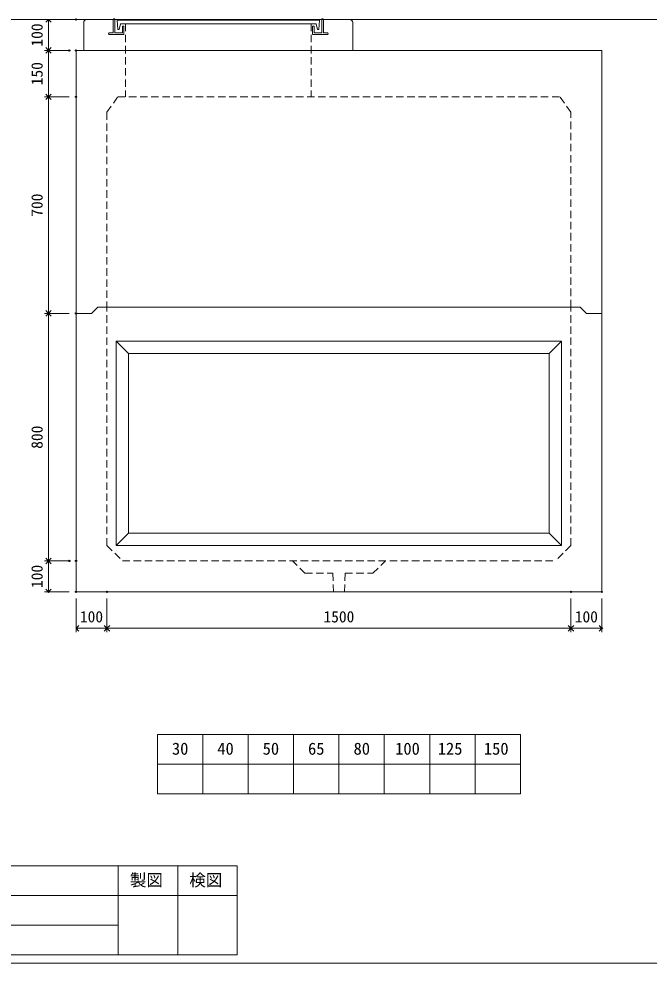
# Model space of a CAD drawing. Units: millimetres, scale not verified. Extents: x -6420 to 6420, y -3029 to 3030.
# Drawn here: x 285 to 2323, y -2670 to 382 of the extents above; entities that cross this region are included whole.
import ezdxf
from ezdxf.enums import TextEntityAlignment as Align

# ---------------------------------------------------------------- set-up
doc = ezdxf.new("R2010")
doc.units = ezdxf.units.MM
doc.header["$LTSCALE"] = 20
doc.header["$PDMODE"] = 32
doc.header["$PDSIZE"] = 4
doc.linetypes.add('DASHED1', pattern=[1.8, 1.2, -0.6])
doc.linetypes.add('USER5', pattern=[3.185, 0.01, -3.175])
doc.layers.add('0-1_Defpoints', color=7, linetype='Continuous')
for name, color, linetype, lineweight in [('0-2_waku', 7, 'Continuous', 18), ('0-3_gaikei', 7, 'Continuous', 18), ('0-4_kakure', 7, 'DASHED1', 5), ('0-5_sunpou', 7, 'Continuous', 5), ('0-8_uchigawa', 6, 'Continuous', 18), ('0-A_futa', 3, 'Continuous', 18), ('0-B_GL', 4, 'Continuous', 18), ('0-D_文字１', 7, 'Continuous', 18)]:
    doc.layers.add(name, color=color, linetype=linetype, lineweight=lineweight)
doc.styles.add('ＭＳ ゴシック', font='')
doc.styles.get('ＭＳ ゴシック').set_extended_font_data('MS Gothic')

# ---------------------------------------------------------------- blocks, each defined once
blk = doc.blocks.new('_Open90')
at = {"layer": '0-5_sunpou'}
blk.add_line((0, 0), (-1, 0), dxfattribs=at)
blk.add_lwpolyline([(-0.5, 0.5), (0, 0), (-0.5, -0.5)], dxfattribs=at)
blk = doc.blocks.new('D68')
at = {"layer": '0-1_Defpoints'}
for p in [(3053.24, 2976.83), (2964.21, 2876.83), (3053.24, 2876.83)]:
    blk.add_point(p, dxfattribs=at)
at = {"layer": '0-5_sunpou'}
for p, q in [((3031.24, 2976.83), (2951.21, 2976.83)), ((2964.21, 2958.83), (2964.21, 2894.83)), ((3031.24, 2876.83), (2951.21, 2876.83))]:
    blk.add_line(p, q, dxfattribs=at)
at = {"layer": '0-5_sunpou', "xscale": 18, "yscale": 18}
for p, rotation in [((2964.21, 2976.83), 90), ((2964.21, 2876.83), 270)]:
    blk.add_blockref('_Open90', p, dxfattribs=dict(at, rotation=rotation))
at = {"layer": '0-5_sunpou', "style": 'ＭＳ ゴシック'}
blk.add_text('100', height=36.66, rotation=90, dxfattribs=at).set_placement((2956.21, 2889.33), align=Align.BOTTOM_LEFT)
blk = doc.blocks.new('D69')
at = {"layer": '0-1_Defpoints'}
for p in [(3031.24, 2876.83), (2964.21, 2726.83), (3053.24, 2726.83)]:
    blk.add_point(p, dxfattribs=at)
at = {"layer": '0-5_sunpou'}
for p, q in [((3009.24, 2876.83), (2951.21, 2876.83)), ((2964.21, 2858.83), (2964.21, 2744.83)), ((3031.24, 2726.83), (2951.21, 2726.83))]:
    blk.add_line(p, q, dxfattribs=at)
at = {"layer": '0-5_sunpou', "xscale": 18, "yscale": 18}
for p, rotation in [((2964.21, 2876.83), 90), ((2964.21, 2726.83), 270)]:
    blk.add_blockref('_Open90', p, dxfattribs=dict(at, rotation=rotation))
at = {"layer": '0-5_sunpou', "style": 'ＭＳ ゴシック'}
blk.add_text('150', height=36.66, rotation=90, dxfattribs=at).set_placement((2956.21, 2764.33), align=Align.BOTTOM_LEFT)
blk = doc.blocks.new('D70')
at = {"layer": '0-1_Defpoints'}
for p in [(3053.24, 2726.83), (2964.21, 2026.83), (3053.24, 2026.83)]:
    blk.add_point(p, dxfattribs=at)
at = {"layer": '0-5_sunpou'}
for p, q in [((3031.24, 2726.83), (2951.21, 2726.83)), ((2964.21, 2708.83), (2964.21, 2044.83)), ((3031.24, 2026.83), (2951.21, 2026.83))]:
    blk.add_line(p, q, dxfattribs=at)
at = {"layer": '0-5_sunpou', "xscale": 18, "yscale": 18}
for p, rotation in [((2964.21, 2726.83), 90), ((2964.21, 2026.83), 270)]:
    blk.add_blockref('_Open90', p, dxfattribs=dict(at, rotation=rotation))
at = {"layer": '0-5_sunpou', "style": 'ＭＳ ゴシック'}
blk.add_text('700', height=36.66, rotation=90, dxfattribs=at).set_placement((2956.21, 2339.33), align=Align.BOTTOM_LEFT)
blk = doc.blocks.new('D45')
at = {"layer": '0-1_Defpoints'}
for p in [(3053.24, 2026.83), (2964.21, 1226.83), (3053.24, 1226.83)]:
    blk.add_point(p, dxfattribs=at)
at = {"layer": '0-5_sunpou'}
for p, q in [((3031.24, 2026.83), (2951.21, 2026.83)), ((2964.21, 2008.83), (2964.21, 1244.83)), ((3031.24, 1226.83), (2951.21, 1226.83))]:
    blk.add_line(p, q, dxfattribs=at)
at = {"layer": '0-5_sunpou', "xscale": 18, "yscale": 18}
for p, rotation in [((2964.21, 2026.83), 90), ((2964.21, 1226.83), 270)]:
    blk.add_blockref('_Open90', p, dxfattribs=dict(at, rotation=rotation))
at = {"layer": '0-5_sunpou', "style": 'ＭＳ ゴシック'}
blk.add_text('800', height=36.66, rotation=90, dxfattribs=at).set_placement((2956.21, 1589.33), align=Align.BOTTOM_LEFT)
blk = doc.blocks.new('D46')
at = {"layer": '0-1_Defpoints'}
for p in [(3031.24, 1226.83), (2964.21, 1126.83), (3053.24, 1126.83)]:
    blk.add_point(p, dxfattribs=at)
at = {"layer": '0-5_sunpou'}
for p, q in [((3009.24, 1226.83), (2951.21, 1226.83)), ((2964.21, 1208.83), (2964.21, 1144.83)), ((3031.24, 1126.83), (2951.21, 1126.83))]:
    blk.add_line(p, q, dxfattribs=at)
at = {"layer": '0-5_sunpou', "xscale": 18, "yscale": 18}
for p, rotation in [((2964.21, 1226.83), 90), ((2964.21, 1126.83), 270)]:
    blk.add_blockref('_Open90', p, dxfattribs=dict(at, rotation=rotation))
at = {"layer": '0-5_sunpou', "style": 'ＭＳ ゴシック'}
blk.add_text('100', height=36.66, rotation=90, dxfattribs=at).set_placement((2956.21, 1139.33), align=Align.BOTTOM_LEFT)
blk = doc.blocks.new('D47')
at = {"layer": '0-1_Defpoints'}
for p in [(3053.24, 1126.83), (3153.24, 1126.83), (3153.24, 1009.12)]:
    blk.add_point(p, dxfattribs=at)
at = {"layer": '0-5_sunpou'}
for p, q in [((3053.24, 1104.83), (3053.24, 996.12)), ((3153.24, 1104.83), (3153.24, 996.12)), ((3071.24, 1009.12), (3135.24, 1009.12))]:
    blk.add_line(p, q, dxfattribs=at)
at = {"layer": '0-5_sunpou', "xscale": 18, "yscale": 18, "rotation": 180}
blk.add_blockref('_Open90', (3053.24, 1009.12), dxfattribs=at)
at = {"layer": '0-5_sunpou', "xscale": 18, "yscale": 18}
blk.add_blockref('_Open90', (3153.24, 1009.12), dxfattribs=at)
at = {"layer": '0-5_sunpou', "style": 'ＭＳ ゴシック'}
blk.add_text('100', height=36.66, dxfattribs=at).set_placement((3065.74, 1017.12), align=Align.BOTTOM_LEFT)
blk = doc.blocks.new('D48')
at = {"layer": '0-1_Defpoints'}
for p in [(3153.24, 1126.83), (4653.24, 1126.83), (4653.24, 1009.12)]:
    blk.add_point(p, dxfattribs=at)
at = {"layer": '0-5_sunpou'}
for p, q in [((3153.24, 1104.83), (3153.24, 996.12)), ((4653.24, 1104.83), (4653.24, 996.12)), ((3171.24, 1009.12), (4635.24, 1009.12))]:
    blk.add_line(p, q, dxfattribs=at)
at = {"layer": '0-5_sunpou', "xscale": 18, "yscale": 18, "rotation": 180}
blk.add_blockref('_Open90', (3153.24, 1009.12), dxfattribs=at)
at = {"layer": '0-5_sunpou', "xscale": 18, "yscale": 18}
blk.add_blockref('_Open90', (4653.24, 1009.12), dxfattribs=at)
at = {"layer": '0-5_sunpou', "style": 'ＭＳ ゴシック'}
blk.add_text('1500', height=36.66, dxfattribs=at).set_placement((3853.24, 1017.12), align=Align.BOTTOM_LEFT)
blk = doc.blocks.new('D49')
at = {"layer": '0-1_Defpoints'}
for p in [(4653.24, 1126.83), (4753.24, 1126.83), (4753.24, 1009.12)]:
    blk.add_point(p, dxfattribs=at)
at = {"layer": '0-5_sunpou'}
for p, q in [((4653.24, 1104.83), (4653.24, 996.12)), ((4753.24, 1104.83), (4753.24, 996.12)), ((4671.24, 1009.12), (4735.24, 1009.12))]:
    blk.add_line(p, q, dxfattribs=at)
at = {"layer": '0-5_sunpou', "xscale": 18, "yscale": 18, "rotation": 180}
blk.add_blockref('_Open90', (4653.24, 1009.12), dxfattribs=at)
at = {"layer": '0-5_sunpou', "xscale": 18, "yscale": 18}
blk.add_blockref('_Open90', (4753.24, 1009.12), dxfattribs=at)
at = {"layer": '0-5_sunpou', "style": 'ＭＳ ゴシック'}
blk.add_text('100', height=36.66, dxfattribs=at).set_placement((4665.74, 1017.12), align=Align.BOTTOM_LEFT)
blk = doc.blocks.new('A$C13530FD9')
at = {"layer": '0-3_gaikei'}
for p, q in [((10, 100), (95, 100)), ((775, 100), (860, 100)), ((0, 0), (0, 90)), ((870, 0), (870, 90))]:
    blk.add_line(p, q, dxfattribs=at)
for centre, radius, start, end in [((9.42, 90.58), 9.44, 86.47383, 183.52617), ((860.33, 90.33), 9.68, 358.04251, 91.95749), ((860, 90), 10, 0, 10)]:
    blk.add_arc(centre, radius, start, end, dxfattribs=at)
at = {"layer": '0-4_kakure', "linetype": 'USER5', "lineweight": 18}
for p, q in [((135, 0), (135, 86.5)), ((735, 0), (735, 86.5))]:
    blk.add_line(p, q, dxfattribs=at)
at = {"layer": '0-A_futa'}
for p, q in [((95, 100), (95, 57)), ((97, 102), (100, 102)), ((100, 102), (100, 57)), ((107.81, 97.5), (762.14, 97.5)), ((107.81, 97.5), (110.3, 67.5)), ((762.14, 97.5), (759.89, 67.5)), ((770, 102), (773, 102)), ((770, 102), (770, 57)), ((775, 100), (775, 57)), ((110.3, 67.5), (114.01, 67.5)), ((118.33, 86.5), (114.01, 67.5)), ((118.33, 86.5), (751.67, 86.5)), ((125, 77), (125, 57)), ((127, 79), (128, 79)), ((130, 77), (130, 52)), ((740, 77), (740, 52)), ((743, 79), (742, 79)), ((745, 77), (745, 57)), ((751.67, 86.5), (755.99, 67.5)), ((759.89, 67.5), (755.99, 67.5)), ((80, 55), (80, 54)), ((82, 57), (95, 57)), ((130, 52), (82, 52)), ((100, 57), (125, 57)), ((740, 52), (788, 52)), ((770, 57), (745, 57)), ((788, 57), (775, 57)), ((790, 55), (790, 54))]:
    blk.add_line(p, q, dxfattribs=at)
for centre, start, end in [((97, 100), 90, 180), ((773, 100), 0, 90), ((127, 77), 90, 180), ((128, 77), 0, 90), ((742, 77), 90, 180), ((743, 77), 0, 90), ((82, 55), 90, 180), ((82, 54), 180, 270), ((788, 55), 0, 90), ((788, 54), 270, 0)]:
    blk.add_arc(centre, 2, start, end, dxfattribs=at)

msp = doc.modelspace()

# ---------------------------------------------------------------- linework, layer by layer
at = {"layer": '0-2_waku'}
for p, q in [((733.5, -1931.45), (733.5, -2123.45)), ((733.5, -1931.45), (733.5, -2123.45)), ((733.5, -1931.45), (733.5, -2123.45)), ((733.5, -1931.45), (733.5, -2123.45)), ((733.5, -1931.45), (1906.83, -1931.45)), ((880.17, -1931.45), (880.17, -2123.45)), ((1026.83, -1931.45), (1026.83, -2123.45)), ((1026.83, -1931.45), (1026.83, -2123.45)), ((1173.5, -1931.45), (1173.5, -2123.45)), ((1320.17, -1931.45), (1320.17, -2123.45)), ((1466.83, -1931.45), (1466.83, -2123.45)), ((1613.5, -1931.45), (1613.5, -2123.45)), ((1760.17, -1931.45), (1760.17, -2123.45)), ((1906.83, -1931.45), (1906.83, -2123.45)), ((733.5, -2027.45), (1906.83, -2027.45)), ((733.5, -2123.45), (1906.83, -2123.45)), ((-1713.17, -2355.78), (990.83, -2355.78)), ((606.83, -2355.78), (606.83, -2643.78)), ((606.83, -2355.78), (606.83, -2643.78)), ((798.83, -2355.78), (798.83, -2643.78)), ((990.83, -2355.78), (990.83, -2643.78)), ((-1713.17, -2451.78), (990.83, -2451.78)), ((-1713.17, -2547.78), (606.83, -2547.78)), ((-1713.17, -2643.78), (990.83, -2643.78)), ((-1739.83, -2670.44), (6420.17, -2670.44))]:
    msp.add_line(p, q, dxfattribs=at)
at = {"layer": '0-3_gaikei'}
for p, q in [((470.17, 279.55), (2170.17, 279.55)), ((470.17, 279.55), (470.17, -570.45)), ((470.17, 279.55), (2170.17, 279.55)), ((2170.17, 279.55), (2170.17, -570.45)), ((470.17, -570.45), (520.17, -570.45)), ((470.17, -570.45), (520.17, -570.45)), ((470.17, -570.45), (520.17, -570.45)), ((470.17, -570.45), (520.17, -570.45)), ((470.17, -570.45), (520.17, -570.45)), ((470.17, -570.45), (520.17, -570.45)), ((470.17, -570.45), (470.17, -1470.45)), ((470.17, -570.45), (520.17, -570.45)), ((470.17, -570.45), (520.17, -570.45)), ((470.17, -570.45), (520.17, -570.45)), ((470.17, -570.45), (520.17, -570.45)), ((470.17, -570.45), (520.17, -570.45)), ((470.17, -570.45), (520.17, -570.45)), ((470.17, -570.45), (520.17, -570.45)), ((470.17, -570.45), (520.17, -570.45)), ((470.17, -570.45), (520.17, -570.45)), ((470.17, -570.45), (520.17, -570.45)), ((470.17, -570.45), (520.17, -570.45)), ((470.17, -570.45), (520.17, -570.45)), ((470.17, -570.45), (520.17, -570.45)), ((540.17, -550.45), (520.17, -570.45)), ((540.17, -550.45), (520.17, -570.45)), ((540.17, -550.45), (520.17, -570.45)), ((540.17, -550.45), (520.17, -570.45)), ((540.17, -550.45), (520.17, -570.45)), ((540.17, -550.45), (520.17, -570.45)), ((540.17, -550.45), (520.17, -570.45)), ((540.17, -550.45), (520.17, -570.45)), ((540.17, -550.45), (520.17, -570.45)), ((540.17, -550.45), (520.17, -570.45)), ((540.17, -550.45), (520.17, -570.45)), ((540.17, -550.45), (520.17, -570.45)), ((540.17, -550.45), (520.17, -570.45)), ((540.17, -550.45), (520.17, -570.45)), ((540.17, -550.45), (520.17, -570.45)), ((540.17, -550.45), (520.17, -570.45)), ((540.17, -550.45), (520.17, -570.45)), ((540.17, -550.45), (520.17, -570.45)), ((540.17, -550.45), (520.17, -570.45)), ((540.17, -550.45), (2100.17, -550.45)), ((540.17, -550.45), (2100.17, -550.45)), ((540.17, -550.45), (2100.17, -550.45)), ((540.17, -550.45), (2100.17, -550.45)), ((540.17, -550.45), (2100.17, -550.45)), ((540.17, -550.45), (2100.17, -550.45)), ((540.17, -550.45), (2100.17, -550.45)), ((540.17, -550.45), (2100.17, -550.45)), ((540.17, -550.45), (2100.17, -550.45)), ((540.17, -550.45), (2100.17, -550.45)), ((540.17, -550.45), (2100.17, -550.45)), ((540.17, -550.45), (2100.17, -550.45)), ((540.17, -550.45), (2100.17, -550.45)), ((540.17, -550.45), (2100.17, -550.45)), ((540.17, -550.45), (2100.17, -550.45)), ((540.17, -550.45), (2100.17, -550.45)), ((540.17, -550.45), (2100.17, -550.45)), ((540.17, -550.45), (2100.17, -550.45)), ((540.17, -550.45), (2100.17, -550.45)), ((2100.17, -550.45), (2120.17, -570.45)), ((2100.17, -550.45), (2120.17, -570.45)), ((2100.17, -550.45), (2120.17, -570.45)), ((2100.17, -550.45), (2120.17, -570.45)), ((2100.17, -550.45), (2120.17, -570.45)), ((2100.17, -550.45), (2120.17, -570.45)), ((2100.17, -550.45), (2120.17, -570.45)), ((2100.17, -550.45), (2120.17, -570.45)), ((2100.17, -550.45), (2120.17, -570.45)), ((2100.17, -550.45), (2120.17, -570.45)), ((2100.17, -550.45), (2120.17, -570.45)), ((2100.17, -550.45), (2120.17, -570.45)), ((2100.17, -550.45), (2120.17, -570.45)), ((2100.17, -550.45), (2120.17, -570.45)), ((2100.17, -550.45), (2120.17, -570.45)), ((2100.17, -550.45), (2120.17, -570.45)), ((2100.17, -550.45), (2120.17, -570.45)), ((2100.17, -550.45), (2120.17, -570.45)), ((2100.17, -550.45), (2120.17, -570.45)), ((2120.17, -570.45), (2170.17, -570.45)), ((2120.17, -570.45), (2170.17, -570.45)), ((2120.17, -570.45), (2170.17, -570.45)), ((2120.17, -570.45), (2170.17, -570.45)), ((2120.17, -570.45), (2170.17, -570.45)), ((2120.17, -570.45), (2170.17, -570.45)), ((2120.17, -570.45), (2170.17, -570.45)), ((2120.17, -570.45), (2170.17, -570.45)), ((2120.17, -570.45), (2170.17, -570.45)), ((2120.17, -570.45), (2170.17, -570.45)), ((2120.17, -570.45), (2170.17, -570.45)), ((2120.17, -570.45), (2170.17, -570.45)), ((2120.17, -570.45), (2170.17, -570.45)), ((2120.17, -570.45), (2170.17, -570.45)), ((2120.17, -570.45), (2170.17, -570.45)), ((2120.17, -570.45), (2170.17, -570.45)), ((2120.17, -570.45), (2170.17, -570.45)), ((2120.17, -570.45), (2170.17, -570.45)), ((2120.17, -570.45), (2170.17, -570.45)), ((2170.17, -1470.45), (2170.17, -570.45)), ((470.17, -1470.45), (2170.17, -1470.45))]:
    msp.add_line(p, q, dxfattribs=at)
at = {"layer": '0-4_kakure'}
for p, q in [((630.17, 366.05), (630.17, 129.55)), ((1230.17, 366.05), (1230.17, 129.55)), ((570.17, 79.55), (605.17, 129.55)), ((605.17, 129.55), (2035.17, 129.55)), ((2070.17, 79.55), (2035.17, 129.55)), ((570.17, 79.55), (570.17, -550.45)), ((2070.17, -550.45), (2070.17, 79.55)), ((570.17, -1320.45), (570.17, -550.45)), ((2070.17, -1320.45), (2070.17, -550.45)), ((570.17, -1320.45), (620.17, -1370.45)), ((2070.17, -1320.45), (2020.17, -1370.45)), ((620.17, -1370.45), (2020.17, -1370.45)), ((1210.17, -1410.45), (1170.17, -1370.45)), ((1210.17, -1410.45), (1300.17, -1410.45)), ((1300.17, -1410.45), (1302.67, -1470.45)), ((1340.17, -1410.45), (1337.67, -1470.45))]:
    msp.add_line(p, q, dxfattribs=at)
msp.add_lwpolyline([(1340.17, -1410.45), (1430.17, -1410.45), (1470.17, -1370.45)], dxfattribs=at)
at = {"layer": '0-8_uchigawa'}
for p, q in [((600.17, -660.45), (1320.17, -660.45)), ((600.17, -660.45), (600.17, -1320.45)), ((640.17, -700.45), (600.17, -660.45)), ((2040.17, -660.45), (1320.17, -660.45)), ((2000.17, -700.45), (2040.17, -660.45)), ((2040.17, -660.45), (2040.17, -1320.45)), ((2040.17, -660.45), (2040.17, -1320.45)), ((640.17, -700.45), (640.17, -1280.45)), ((640.17, -700.45), (1320.17, -700.45)), ((640.17, -700.45), (1320.17, -700.45)), ((2000.17, -700.45), (1320.17, -700.45)), ((2000.17, -700.45), (2000.17, -1280.45)), ((640.17, -1280.45), (600.17, -1320.45)), ((640.17, -1280.45), (1320.17, -1280.45)), ((600.17, -1320.45), (1320.17, -1320.45)), ((1320.86, -1321.14), (2040.17, -1320.45))]:
    msp.add_line(p, q, dxfattribs=at)
msp.add_lwpolyline([(1320.17, -1280.45), (2000.17, -1280.45), (2040.17, -1320.45)], dxfattribs=at)
at = {"layer": '0-B_GL'}
msp.add_line((-1739.83, 379.55), (6420.17, 379.55), dxfattribs=at)

# ---------------------------------------------------------------- block references
at = {"layer": '0-4_kakure'}
msp.add_blockref('A$C13530FD9', (495.17, 279.55), dxfattribs=at)
at = {"layer": '0-5_sunpou'}
for name in ['D68', 'D69', 'D70', 'D45', 'D46', 'D47', 'D48', 'D49']:
    msp.add_blockref(name, (-2583.07, -2597.28), dxfattribs=at)

# ---------------------------------------------------------------- texts
at = {"layer": '0-D_文字１', "style": 'ＭＳ ゴシック'}
for s, p in [('30', (780.19, -2008.54)), ('40', (926.86, -2008.54)), ('50', (1073.52, -2008.54)), ('65', (1220.19, -2008.54)), ('80', (1367.4, -2008.54)), ('100', (1501.9, -2008.54)), ('125', (1639.75, -2008.54)), ('150', (1788.77, -2008.54)), ('製図', (644.25, -2433.44)), ('検図', (836.25, -2433.44))]:
    msp.add_text(s, height=39.1, dxfattribs=at).set_placement(p, align=Align.BOTTOM_LEFT)

doc.saveas('drawing.dxf')
